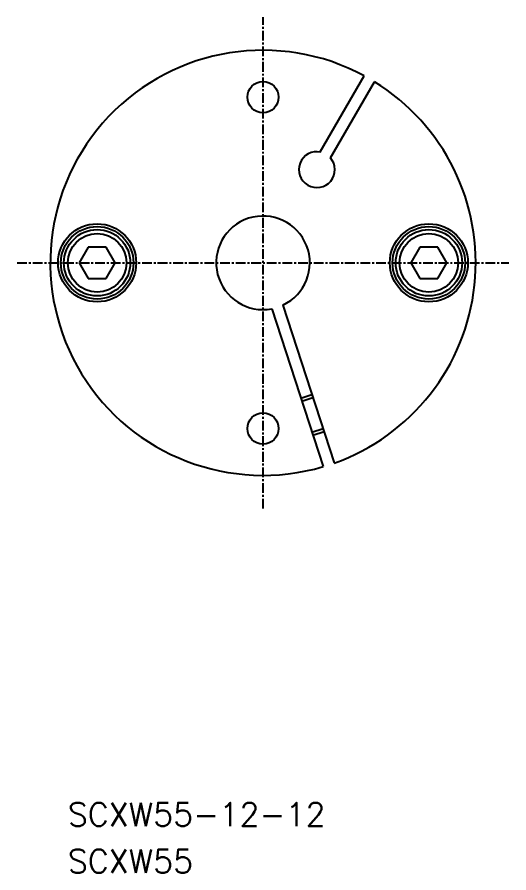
# Model space of a CAD drawing. Extents: x 27 to 247, y 24 to 133.
# Drawn here: x 27 to 90, y 23.7 to 133.4 of the extents above; entities that cross this region are included whole.
import ezdxf

# ---------------------------------------------------------------- set-up
doc = ezdxf.new("R2010")
doc.units = 0
doc.linetypes.add('CENTER', pattern=[2, 1.25, -0.25, 0.25, -0.25])
doc.layers.get('0').update_dxf_attribs({"linetype": 'CONTINUOUS'})
doc.layers.add('CENTER', color=1, linetype='CENTER')
doc.styles.add('MISUMI', font='txt.shx')

msp = doc.modelspace()

# ---------------------------------------------------------------- linework, layer by layer
at = {"color": 7, "linetype": 'CONTINUOUS'}
for p, q in [((65.88, 116.12), (71.51, 125.88)), ((67.18, 115.37), (72.81, 125.13)), ((36.13, 103.91), (34.98, 101.91)), ((38.44, 103.91), (36.13, 103.91)), ((39.6, 101.91), (38.44, 103.91)), ((78.63, 103.91), (77.48, 101.91)), ((80.94, 103.91), (78.63, 103.91)), ((82.1, 101.91), (80.94, 103.91)), ((34.98, 101.91), (36.13, 99.91)), ((38.44, 99.91), (39.6, 101.91)), ((77.48, 101.91), (78.63, 99.91)), ((80.94, 99.91), (82.1, 101.91)), ((36.13, 99.91), (38.44, 99.91)), ((78.63, 99.91), (80.94, 99.91)), ((59.67, 96.02), (66.24, 75.77)), ((61.09, 96.48), (67.67, 76.24)), ((63.39, 84.56), (64.81, 85.03)), ((64.93, 79.81), (66.36, 80.27))]:
    msp.add_line(p, q, dxfattribs=at)
at = {"color": 3, "linetype": 'CONTINUOUS'}
for p, q in [((63.51, 84.18), (64.94, 84.65)), ((64.81, 80.19), (66.24, 80.65))]:
    msp.add_line(p, q, dxfattribs=at)
at = {"color": 7, "linetype": 'CONTINUOUS'}
for centre, radius in [((58.54, 123.16), 2), ((37.29, 101.91), 5), ((37.29, 101.91), 5), ((37.29, 101.91), 4.65), ((79.79, 101.91), 5), ((79.79, 101.91), 4.65), ((37.29, 101.91), 4.25), ((37.29, 101.91), 3.75), ((79.79, 101.91), 4.25), ((79.79, 101.91), 3.75), ((58.54, 80.66), 2)]:
    msp.add_circle(centre, radius, dxfattribs=at)
for centre, radius, start, end in [((58.54, 101.91), 27.25, 61.5771, 286.4229), ((58.54, 101.91), 27.25, 289.5771, 58.4229), ((65.44, 113.86), 2.3, 78.575, 41.0237), ((58.54, 101.91), 6, 295.1808, 280.8192)]:
    msp.add_arc(centre, radius, start, end, dxfattribs=at)
at = {"layer": 'CENTER', "color": 1, "linetype": 'CENTER'}
for p, q in [((58.54, 70.41), (58.54, 133.41)), ((27.04, 101.91), (90.04, 101.91))]:
    msp.add_line(p, q, dxfattribs=at)

# ---------------------------------------------------------------- texts
at = {"color": 7, "linetype": 'CONTINUOUS', "style": 'MISUMI'}
for s, p in [('SCXW55-12-12', (33.52, 29.68)), ('SCXW55', (33.52, 23.68))]:
    msp.add_text(s, height=3, dxfattribs=at).set_placement(p)

doc.saveas('drawing.dxf')
